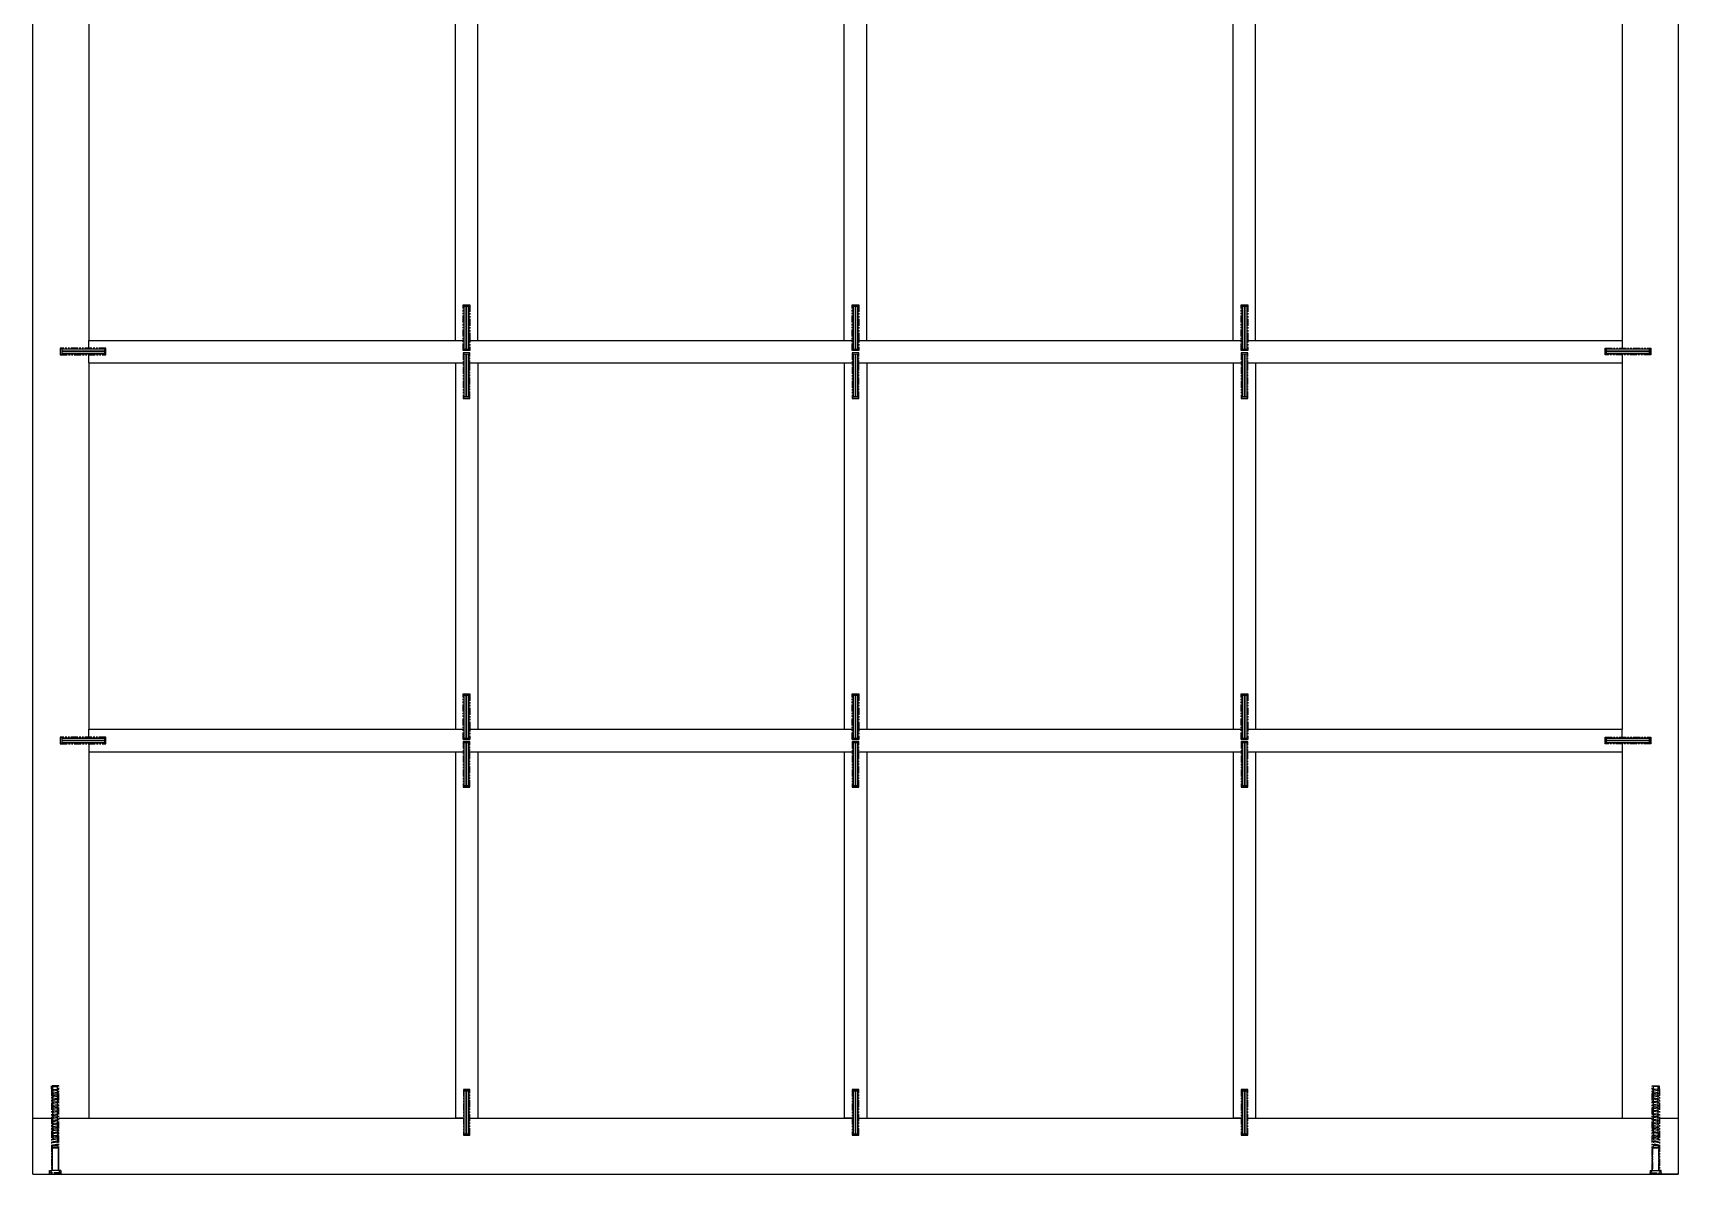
# Model space of a CAD drawing. Header units: millimetres. Extents: x -494 to 3469, y 484 to 2917.
# Drawn here: x 2221.3 to 2368.3, y 509.1 to 611.1 of the extents above; entities that cross this region are included whole.
import ezdxf

# ---------------------------------------------------------------- set-up
doc = ezdxf.new("R2010")
doc.units = ezdxf.units.MM
doc.linetypes.add('PHANTOM2', pattern=[1.25, 0.625, -0.125, 0.125, -0.125, 0.125, -0.125])
doc.layers.get('DEFPOINTS').update_dxf_attribs({"color": 210})
doc.layers.add('A-ANNO-DIMS', color=40, linetype='Continuous', lineweight=18)
doc.layers.add('giunzioni', color=3, linetype='Continuous')

msp = doc.modelspace()

# ---------------------------------------------------------------- linework, layer by layer
for p, q in [((2221.26, 509.07), (2221.26, 656.07)), ((2368.26, 656.07), (2368.26, 509.07)), ((2226.26, 616.32), (2226.26, 583.57)), ((2259.01, 583.57), (2259.01, 616.32)), ((2261.01, 583.57), (2261.01, 616.32)), ((2293.76, 583.57), (2293.76, 616.32)), ((2295.76, 583.57), (2295.76, 616.32)), ((2328.51, 583.57), (2328.51, 616.32)), ((2330.51, 583.57), (2330.51, 616.32)), ((2226.26, 583.57), (2259.71, 583.57)), ((2226.26, 582.86), (2226.26, 583.57)), ((2226.26, 581.57), (2226.26, 582.28)), ((2260.3, 583.57), (2294.46, 583.57)), ((2295.05, 583.57), (2329.21, 583.57)), ((2329.8, 583.57), (2363.26, 583.57)), ((2363.26, 583.57), (2363.26, 582.87)), ((2363.26, 582.27), (2363.26, 581.57)), ((2226.26, 581.57), (2259.71, 581.57)), ((2259.01, 581.57), (2259.01, 548.82)), ((2260.3, 581.57), (2294.46, 581.57)), ((2261.01, 581.57), (2261.01, 548.82)), ((2293.76, 581.57), (2293.76, 548.82)), ((2295.05, 581.57), (2329.21, 581.57)), ((2295.76, 581.57), (2295.76, 548.82)), ((2328.51, 581.57), (2328.51, 548.82)), ((2329.8, 581.57), (2363.26, 581.57)), ((2330.51, 581.57), (2330.51, 548.82)), ((2363.26, 581.57), (2363.26, 548.82)), ((2226.26, 548.82), (2259.71, 548.82)), ((2226.26, 548.11), (2226.26, 548.82)), ((2260.3, 548.82), (2294.46, 548.82)), ((2295.05, 548.82), (2329.21, 548.82)), ((2329.8, 548.82), (2363.26, 548.82)), ((2363.26, 548.12), (2363.26, 548.82)), ((2226.26, 547.52), (2226.26, 546.82)), ((2363.26, 547.52), (2363.26, 546.82)), ((2226.26, 546.82), (2259.71, 546.82)), ((2259.01, 546.82), (2259.01, 514.07)), ((2260.3, 546.82), (2294.46, 546.82)), ((2261.01, 546.82), (2261.01, 514.07)), ((2293.76, 546.82), (2293.76, 514.07)), ((2295.05, 546.82), (2329.21, 546.82)), ((2295.76, 546.82), (2295.76, 514.07)), ((2328.51, 546.82), (2328.51, 514.07)), ((2329.8, 546.82), (2363.26, 546.82)), ((2330.51, 546.82), (2330.51, 514.07)), ((2221.26, 514.07), (2223.05, 514.07)), ((2223.59, 514.07), (2259.72, 514.07)), ((2259.72, 514.07), (2259.01, 514.07)), ((2260.31, 514.07), (2294.47, 514.07)), ((2294.47, 514.07), (2293.76, 514.07)), ((2295.06, 514.07), (2329.22, 514.07)), ((2329.22, 514.07), (2328.51, 514.07)), ((2329.81, 514.07), (2365.93, 514.07)), ((2366.59, 514.07), (2368.26, 514.07)), ((2221.26, 509.07), (2368.26, 509.07)), ((2221.26, 509.07), (2223.26, 509.07)), ((2368.26, 509.07), (2366.26, 509.07))]:
    msp.add_line(p, q)
at = {"layer": 'A-ANNO-DIMS'}
for p, q in [((2259.79, 586.69), (2259.77, 586.59)), ((2259.77, 586.59), (2259.77, 582.79)), ((2259.77, 586.59), (2260.25, 586.59)), ((2259.77, 586.59), (2259.77, 586.57)), ((2260.01, 586.69), (2259.79, 586.69)), ((2259.87, 582.82), (2259.87, 586.57)), ((2260.01, 586.69), (2260.22, 586.69)), ((2260.01, 586.57), (2260.01, 582.82)), ((2260.01, 586.57), (2260.01, 584.69)), ((2260.15, 582.82), (2260.15, 586.57)), ((2260.22, 586.69), (2260.25, 586.59)), ((2260.25, 586.59), (2260.25, 582.79)), ((2294.54, 586.69), (2294.52, 586.59)), ((2294.52, 586.59), (2294.52, 582.79)), ((2294.52, 586.59), (2295, 586.59)), ((2294.52, 586.59), (2294.52, 586.57)), ((2294.76, 586.69), (2294.54, 586.69)), ((2294.62, 582.82), (2294.62, 586.57)), ((2294.76, 586.69), (2294.97, 586.69)), ((2294.76, 586.57), (2294.76, 582.82)), ((2294.76, 586.57), (2294.76, 584.69)), ((2294.9, 582.82), (2294.9, 586.57)), ((2294.97, 586.69), (2295, 586.59)), ((2295, 586.59), (2295, 582.79)), ((2329.29, 586.69), (2329.27, 586.59)), ((2329.27, 586.59), (2329.27, 582.79)), ((2329.27, 586.59), (2329.75, 586.59)), ((2329.27, 586.59), (2329.27, 586.57)), ((2329.51, 586.69), (2329.29, 586.69)), ((2329.37, 582.82), (2329.37, 586.57)), ((2329.51, 586.69), (2329.72, 586.69)), ((2329.51, 586.57), (2329.51, 582.82)), ((2329.51, 586.57), (2329.51, 584.69)), ((2329.65, 582.82), (2329.65, 586.57)), ((2329.72, 586.69), (2329.75, 586.59)), ((2329.75, 586.59), (2329.75, 582.79)), ((2223.76, 582.78), (2223.86, 582.81)), ((2223.76, 582.57), (2223.76, 582.78)), ((2223.76, 582.57), (2223.76, 582.36)), ((2223.76, 582.36), (2223.86, 582.33)), ((2223.86, 582.81), (2227.66, 582.81)), ((2223.86, 582.81), (2223.86, 582.33)), ((2223.86, 582.81), (2223.88, 582.81)), ((2223.86, 582.33), (2227.66, 582.33)), ((2227.63, 582.71), (2223.88, 582.71)), ((2223.88, 582.57), (2227.63, 582.57)), ((2223.88, 582.57), (2225.76, 582.57)), ((2227.63, 582.43), (2223.88, 582.43)), ((2227.76, 582.78), (2227.66, 582.81)), ((2227.66, 582.81), (2227.66, 582.33)), ((2227.76, 582.36), (2227.66, 582.33)), ((2227.76, 582.78), (2227.76, 582.36)), ((2227.76, 582.57), (2227.76, 582.78)), ((2259.79, 582.69), (2259.77, 582.79)), ((2259.77, 582.79), (2260.25, 582.79)), ((2259.79, 582.45), (2259.77, 582.35)), ((2259.77, 578.55), (2259.77, 582.35)), ((2259.77, 582.35), (2260.25, 582.35)), ((2259.79, 582.69), (2260.22, 582.69)), ((2260.01, 582.69), (2259.79, 582.69)), ((2259.79, 582.45), (2260.22, 582.45)), ((2260.01, 582.45), (2259.79, 582.45)), ((2259.87, 582.32), (2259.87, 578.57)), ((2260.01, 578.57), (2260.01, 582.32)), ((2260.15, 582.32), (2260.15, 578.57)), ((2260.22, 582.69), (2260.25, 582.79)), ((2260.22, 582.45), (2260.25, 582.35)), ((2260.25, 578.55), (2260.25, 582.35)), ((2294.54, 582.69), (2294.52, 582.79)), ((2294.52, 582.79), (2295, 582.79)), ((2294.54, 582.45), (2294.52, 582.35)), ((2294.52, 578.55), (2294.52, 582.35)), ((2294.52, 582.35), (2295, 582.35)), ((2294.54, 582.69), (2294.97, 582.69)), ((2294.76, 582.69), (2294.54, 582.69)), ((2294.54, 582.45), (2294.97, 582.45)), ((2294.76, 582.45), (2294.54, 582.45)), ((2294.62, 582.32), (2294.62, 578.57)), ((2294.76, 578.57), (2294.76, 582.32)), ((2294.9, 582.32), (2294.9, 578.57)), ((2294.97, 582.69), (2295, 582.79)), ((2294.97, 582.45), (2295, 582.35)), ((2295, 578.55), (2295, 582.35)), ((2329.29, 582.69), (2329.27, 582.79)), ((2329.27, 582.79), (2329.75, 582.79)), ((2329.29, 582.45), (2329.27, 582.35)), ((2329.27, 578.55), (2329.27, 582.35)), ((2329.27, 582.35), (2329.75, 582.35)), ((2329.29, 582.69), (2329.72, 582.69)), ((2329.51, 582.69), (2329.29, 582.69)), ((2329.29, 582.45), (2329.72, 582.45)), ((2329.51, 582.45), (2329.29, 582.45)), ((2329.37, 582.32), (2329.37, 578.57)), ((2329.51, 578.57), (2329.51, 582.32)), ((2329.65, 582.32), (2329.65, 578.57)), ((2329.72, 582.69), (2329.75, 582.79)), ((2329.72, 582.45), (2329.75, 582.35)), ((2329.75, 578.55), (2329.75, 582.35)), ((2361.76, 582.78), (2361.86, 582.81)), ((2361.76, 582.78), (2361.76, 582.36)), ((2361.76, 582.57), (2361.76, 582.78)), ((2361.76, 582.36), (2361.86, 582.33)), ((2365.66, 582.81), (2361.86, 582.81)), ((2361.86, 582.81), (2361.86, 582.33)), ((2365.66, 582.33), (2361.86, 582.33)), ((2361.88, 582.71), (2365.63, 582.71)), ((2365.63, 582.57), (2361.88, 582.57)), ((2361.88, 582.43), (2365.63, 582.43)), ((2365.63, 582.57), (2363.76, 582.57)), ((2365.66, 582.81), (2365.63, 582.81)), ((2365.76, 582.78), (2365.66, 582.81)), ((2365.66, 582.81), (2365.66, 582.33)), ((2365.76, 582.36), (2365.66, 582.33)), ((2365.76, 582.57), (2365.76, 582.78)), ((2365.76, 582.57), (2365.76, 582.36)), ((2260.01, 578.57), (2260.01, 580.45)), ((2294.76, 578.57), (2294.76, 580.45)), ((2329.51, 578.57), (2329.51, 580.45)), ((2259.77, 578.55), (2259.77, 578.57)), ((2259.79, 578.45), (2259.77, 578.55)), ((2259.77, 578.55), (2260.25, 578.55)), ((2260.01, 578.45), (2259.79, 578.45)), ((2260.01, 578.45), (2260.22, 578.45)), ((2260.22, 578.45), (2260.25, 578.55)), ((2294.52, 578.55), (2294.52, 578.57)), ((2294.54, 578.45), (2294.52, 578.55)), ((2294.52, 578.55), (2295, 578.55)), ((2294.76, 578.45), (2294.54, 578.45)), ((2294.76, 578.45), (2294.97, 578.45)), ((2294.97, 578.45), (2295, 578.55)), ((2329.27, 578.55), (2329.27, 578.57)), ((2329.29, 578.45), (2329.27, 578.55)), ((2329.27, 578.55), (2329.75, 578.55)), ((2329.51, 578.45), (2329.29, 578.45)), ((2329.51, 578.45), (2329.72, 578.45)), ((2329.72, 578.45), (2329.75, 578.55)), ((2259.79, 551.94), (2259.77, 551.84)), ((2259.77, 551.84), (2259.77, 548.04)), ((2259.77, 551.84), (2260.25, 551.84)), ((2259.77, 551.84), (2259.77, 551.82)), ((2260.01, 551.94), (2259.79, 551.94)), ((2259.87, 548.07), (2259.87, 551.82)), ((2260.01, 551.94), (2260.22, 551.94)), ((2260.01, 551.82), (2260.01, 548.07)), ((2260.01, 551.82), (2260.01, 549.94)), ((2260.15, 548.07), (2260.15, 551.82)), ((2260.22, 551.94), (2260.25, 551.84)), ((2260.25, 551.84), (2260.25, 548.04)), ((2294.54, 551.94), (2294.52, 551.84)), ((2294.52, 551.84), (2294.52, 548.04)), ((2294.52, 551.84), (2295, 551.84)), ((2294.52, 551.84), (2294.52, 551.82)), ((2294.76, 551.94), (2294.54, 551.94)), ((2294.62, 548.07), (2294.62, 551.82)), ((2294.76, 551.94), (2294.97, 551.94)), ((2294.76, 551.82), (2294.76, 548.07)), ((2294.76, 551.82), (2294.76, 549.94)), ((2294.9, 548.07), (2294.9, 551.82)), ((2294.97, 551.94), (2295, 551.84)), ((2295, 551.84), (2295, 548.04)), ((2329.29, 551.94), (2329.27, 551.84)), ((2329.27, 551.84), (2329.27, 548.04)), ((2329.27, 551.84), (2329.75, 551.84)), ((2329.27, 551.84), (2329.27, 551.82)), ((2329.51, 551.94), (2329.29, 551.94)), ((2329.37, 548.07), (2329.37, 551.82)), ((2329.51, 551.94), (2329.72, 551.94)), ((2329.51, 551.82), (2329.51, 548.07)), ((2329.51, 551.82), (2329.51, 549.94)), ((2329.65, 548.07), (2329.65, 551.82)), ((2329.72, 551.94), (2329.75, 551.84)), ((2329.75, 551.84), (2329.75, 548.04)), ((2223.76, 548.03), (2223.86, 548.06)), ((2223.76, 547.82), (2223.76, 548.03)), ((2223.76, 547.82), (2223.76, 547.61)), ((2223.76, 547.61), (2223.86, 547.58)), ((2223.86, 548.06), (2227.66, 548.06)), ((2223.86, 548.06), (2223.86, 547.58)), ((2223.86, 548.06), (2223.88, 548.06)), ((2223.86, 547.58), (2227.66, 547.58)), ((2227.63, 547.96), (2223.88, 547.96)), ((2223.88, 547.82), (2227.63, 547.82)), ((2223.88, 547.82), (2225.76, 547.82)), ((2227.63, 547.68), (2223.88, 547.68)), ((2227.76, 548.03), (2227.66, 548.06)), ((2227.66, 548.06), (2227.66, 547.58)), ((2227.76, 547.61), (2227.66, 547.58)), ((2227.76, 548.03), (2227.76, 547.61)), ((2227.76, 547.82), (2227.76, 548.03)), ((2259.79, 547.94), (2259.77, 548.04)), ((2259.77, 548.04), (2260.25, 548.04)), ((2259.79, 547.7), (2259.77, 547.6)), ((2259.77, 543.8), (2259.77, 547.6)), ((2259.77, 547.6), (2260.25, 547.6)), ((2259.79, 547.94), (2260.22, 547.94)), ((2260.01, 547.94), (2259.79, 547.94)), ((2259.79, 547.7), (2260.22, 547.7)), ((2260.01, 547.7), (2259.79, 547.7)), ((2259.87, 547.57), (2259.87, 543.82)), ((2260.01, 543.82), (2260.01, 547.57)), ((2260.15, 547.57), (2260.15, 543.82)), ((2260.22, 547.94), (2260.25, 548.04)), ((2260.22, 547.7), (2260.25, 547.6)), ((2260.25, 543.8), (2260.25, 547.6)), ((2294.54, 547.94), (2294.52, 548.04)), ((2294.52, 548.04), (2295, 548.04)), ((2294.54, 547.7), (2294.52, 547.6)), ((2294.52, 543.8), (2294.52, 547.6)), ((2294.52, 547.6), (2295, 547.6)), ((2294.54, 547.94), (2294.97, 547.94)), ((2294.76, 547.94), (2294.54, 547.94)), ((2294.54, 547.7), (2294.97, 547.7)), ((2294.76, 547.7), (2294.54, 547.7)), ((2294.62, 547.57), (2294.62, 543.82)), ((2294.76, 543.82), (2294.76, 547.57)), ((2294.9, 547.57), (2294.9, 543.82)), ((2294.97, 547.94), (2295, 548.04)), ((2294.97, 547.7), (2295, 547.6)), ((2295, 543.8), (2295, 547.6)), ((2329.29, 547.94), (2329.27, 548.04)), ((2329.27, 548.04), (2329.75, 548.04)), ((2329.29, 547.7), (2329.27, 547.6)), ((2329.27, 543.8), (2329.27, 547.6)), ((2329.27, 547.6), (2329.75, 547.6)), ((2329.29, 547.94), (2329.72, 547.94)), ((2329.51, 547.94), (2329.29, 547.94)), ((2329.29, 547.7), (2329.72, 547.7)), ((2329.51, 547.7), (2329.29, 547.7)), ((2329.37, 547.57), (2329.37, 543.82)), ((2329.51, 543.82), (2329.51, 547.57)), ((2329.65, 547.57), (2329.65, 543.82)), ((2329.72, 547.94), (2329.75, 548.04)), ((2329.72, 547.7), (2329.75, 547.6)), ((2329.75, 543.8), (2329.75, 547.6)), ((2361.76, 548.03), (2361.86, 548.06)), ((2361.76, 548.03), (2361.76, 547.61)), ((2361.76, 547.82), (2361.76, 548.03)), ((2361.76, 547.61), (2361.86, 547.58)), ((2365.66, 548.06), (2361.86, 548.06)), ((2361.86, 548.06), (2361.86, 547.58)), ((2365.66, 547.58), (2361.86, 547.58)), ((2361.88, 547.96), (2365.63, 547.96)), ((2365.63, 547.82), (2361.88, 547.82)), ((2361.88, 547.68), (2365.63, 547.68)), ((2365.63, 547.82), (2363.76, 547.82)), ((2365.66, 548.06), (2365.63, 548.06)), ((2365.76, 548.03), (2365.66, 548.06)), ((2365.66, 548.06), (2365.66, 547.58)), ((2365.76, 547.61), (2365.66, 547.58)), ((2365.76, 547.82), (2365.76, 548.03)), ((2365.76, 547.82), (2365.76, 547.61)), ((2260.01, 543.82), (2260.01, 545.7)), ((2294.76, 543.82), (2294.76, 545.7)), ((2329.51, 543.82), (2329.51, 545.7)), ((2259.77, 543.8), (2259.77, 543.82)), ((2259.79, 543.7), (2259.77, 543.8)), ((2259.77, 543.8), (2260.25, 543.8)), ((2260.01, 543.7), (2259.79, 543.7)), ((2260.01, 543.7), (2260.22, 543.7)), ((2260.22, 543.7), (2260.25, 543.8)), ((2294.52, 543.8), (2294.52, 543.82)), ((2294.54, 543.7), (2294.52, 543.8)), ((2294.52, 543.8), (2295, 543.8)), ((2294.76, 543.7), (2294.54, 543.7)), ((2294.76, 543.7), (2294.97, 543.7)), ((2294.97, 543.7), (2295, 543.8)), ((2329.27, 543.8), (2329.27, 543.82)), ((2329.29, 543.7), (2329.27, 543.8)), ((2329.27, 543.8), (2329.75, 543.8)), ((2329.51, 543.7), (2329.29, 543.7)), ((2329.51, 543.7), (2329.72, 543.7)), ((2329.72, 543.7), (2329.75, 543.8)), ((2259.79, 516.57), (2259.77, 516.47)), ((2259.77, 516.47), (2259.77, 512.67)), ((2260.25, 516.47), (2259.77, 516.47)), ((2260.01, 516.57), (2259.79, 516.57)), ((2259.87, 512.7), (2259.87, 516.45)), ((2260.01, 516.57), (2260.22, 516.57)), ((2260.01, 516.45), (2260.01, 512.7)), ((2260.01, 516.45), (2260.01, 514.57)), ((2260.15, 512.7), (2260.15, 516.45)), ((2260.22, 516.57), (2260.25, 516.47)), ((2260.25, 516.47), (2260.25, 512.67)), ((2260.25, 516.47), (2260.25, 516.45)), ((2294.54, 516.57), (2294.52, 516.47)), ((2294.52, 516.47), (2294.52, 512.67)), ((2295, 516.47), (2294.52, 516.47)), ((2294.76, 516.57), (2294.54, 516.57)), ((2294.62, 512.7), (2294.62, 516.45)), ((2294.76, 516.57), (2294.97, 516.57)), ((2294.76, 516.45), (2294.76, 512.7)), ((2294.76, 516.45), (2294.76, 514.57)), ((2294.9, 512.7), (2294.9, 516.45)), ((2294.97, 516.57), (2295, 516.47)), ((2295, 516.47), (2295, 512.67)), ((2295, 516.47), (2295, 516.45)), ((2329.29, 516.57), (2329.27, 516.47)), ((2329.27, 516.47), (2329.27, 512.67)), ((2329.75, 516.47), (2329.27, 516.47)), ((2329.51, 516.57), (2329.29, 516.57)), ((2329.37, 512.7), (2329.37, 516.45)), ((2329.51, 516.57), (2329.72, 516.57)), ((2329.51, 516.45), (2329.51, 512.7)), ((2329.51, 516.45), (2329.51, 514.57)), ((2329.65, 512.7), (2329.65, 516.45)), ((2329.72, 516.57), (2329.75, 516.47)), ((2329.75, 516.47), (2329.75, 512.67)), ((2329.75, 516.47), (2329.75, 516.45)), ((2259.79, 512.57), (2259.77, 512.67)), ((2260.25, 512.67), (2259.77, 512.67)), ((2260.22, 512.57), (2259.79, 512.57)), ((2260.01, 512.57), (2260.22, 512.57)), ((2260.22, 512.57), (2260.25, 512.67)), ((2294.54, 512.57), (2294.52, 512.67)), ((2295, 512.67), (2294.52, 512.67)), ((2294.97, 512.57), (2294.54, 512.57)), ((2294.76, 512.57), (2294.97, 512.57)), ((2294.97, 512.57), (2295, 512.67)), ((2329.29, 512.57), (2329.27, 512.67)), ((2329.75, 512.67), (2329.27, 512.67)), ((2329.72, 512.57), (2329.29, 512.57)), ((2329.51, 512.57), (2329.72, 512.57)), ((2329.72, 512.57), (2329.75, 512.67))]:
    msp.add_line(p, q, dxfattribs=at)
at = {"layer": 'DEFPOINTS'}
for p, q in [((2363.26, 616.32), (2363.26, 583.57)), ((2226.26, 581.57), (2226.26, 548.82)), ((2226.26, 546.82), (2226.26, 514.07)), ((2363.26, 546.82), (2363.26, 514.07))]:
    msp.add_line(p, q, dxfattribs=at)
at = {"layer": 'DEFPOINTS', "linetype": 'PHANTOM2'}
for p, q in [((2223.59, 516.96), (2222.92, 516.96)), ((2222.92, 516.69), (2222.92, 516.96)), ((2222.92, 516.69), (2222.92, 509.4)), ((2223.59, 509.4), (2223.59, 516.96)), ((2365.93, 509.4), (2365.93, 516.96)), ((2365.93, 516.96), (2366.59, 516.96)), ((2366.59, 516.69), (2366.59, 516.96)), ((2366.59, 516.69), (2366.59, 509.4)), ((2222.75, 509.07), (2222.75, 509.4)), ((2222.75, 509.4), (2222.92, 509.4)), ((2223.76, 509.07), (2222.75, 509.07)), ((2223.76, 509.4), (2223.59, 509.4)), ((2223.76, 509.4), (2223.76, 509.07)), ((2365.75, 509.4), (2365.75, 509.07)), ((2365.75, 509.4), (2365.93, 509.4)), ((2365.75, 509.07), (2366.76, 509.07)), ((2366.76, 509.4), (2366.59, 509.4)), ((2366.76, 509.07), (2366.76, 509.4))]:
    msp.add_line(p, q, dxfattribs=at)
for points in [[(2259.71, 586.75), (2260.3, 586.75), (2260.3, 582.67), (2259.71, 582.67)], [(2294.46, 586.75), (2295.05, 586.75), (2295.05, 582.67), (2294.46, 582.67)], [(2329.21, 586.75), (2329.8, 586.75), (2329.8, 582.67), (2329.21, 582.67)], [(2223.7, 582.87), (2223.7, 582.28), (2227.78, 582.28), (2227.78, 582.87)], [(2259.71, 578.39), (2260.3, 578.39), (2260.3, 582.47), (2259.71, 582.47)], [(2294.46, 578.39), (2295.05, 578.39), (2295.05, 582.47), (2294.46, 582.47)], [(2329.21, 578.39), (2329.8, 578.39), (2329.8, 582.47), (2329.21, 582.47)], [(2365.82, 582.87), (2365.82, 582.28), (2361.74, 582.28), (2361.74, 582.87)], [(2259.71, 552), (2260.3, 552), (2260.3, 547.92), (2259.71, 547.92)], [(2294.46, 552), (2295.05, 552), (2295.05, 547.92), (2294.46, 547.92)], [(2329.21, 552), (2329.8, 552), (2329.8, 547.92), (2329.21, 547.92)], [(2223.7, 548.12), (2223.7, 547.53), (2227.78, 547.53), (2227.78, 548.12)], [(2259.71, 543.64), (2260.3, 543.64), (2260.3, 547.72), (2259.71, 547.72)], [(2294.46, 543.64), (2295.05, 543.64), (2295.05, 547.72), (2294.46, 547.72)], [(2329.21, 543.64), (2329.8, 543.64), (2329.8, 547.72), (2329.21, 547.72)], [(2365.82, 548.12), (2365.82, 547.53), (2361.74, 547.53), (2361.74, 548.12)], [(2260.31, 516.63), (2259.72, 516.63), (2259.72, 512.55), (2260.31, 512.55)], [(2295.06, 516.63), (2294.47, 516.63), (2294.47, 512.55), (2295.06, 512.55)], [(2329.81, 516.63), (2329.22, 516.63), (2329.22, 512.55), (2329.81, 512.55)]]:
    msp.add_lwpolyline(points, close=True, dxfattribs=at)
at = {"layer": 'giunzioni'}
for p, q in [((2222.96, 516.54), (2223.11, 516.62)), ((2222.96, 516.54), (2223.1, 516.51)), ((2222.96, 516.25), (2223.11, 516.33)), ((2222.96, 516.25), (2223.1, 516.22)), ((2222.96, 516.02), (2223.11, 516.09)), ((2222.96, 516.01), (2223.1, 515.98)), ((2223.05, 512.73), (2223.05, 516.91)), ((2223.1, 516.51), (2223.44, 516.57)), ((2223.1, 516.22), (2223.44, 516.28)), ((2223.1, 515.98), (2223.44, 516.04)), ((2223.11, 516.62), (2223.4, 516.67)), ((2223.11, 516.33), (2223.4, 516.38)), ((2223.11, 516.09), (2223.4, 516.14)), ((2223.56, 516.65), (2223.4, 516.67)), ((2223.56, 516.36), (2223.4, 516.38)), ((2223.56, 516.12), (2223.4, 516.14)), ((2223.56, 516.64), (2223.44, 516.57)), ((2223.56, 516.36), (2223.44, 516.28)), ((2223.56, 516.12), (2223.44, 516.04)), ((2223.47, 512.73), (2223.47, 516.91)), ((2223.56, 516.65), (2223.56, 516.64)), ((2223.56, 516.36), (2223.56, 516.36)), ((2223.56, 516.12), (2223.56, 516.12)), ((2365.95, 516.65), (2366.12, 516.67)), ((2365.95, 516.65), (2365.95, 516.64)), ((2365.95, 516.64), (2366.08, 516.57)), ((2365.95, 516.36), (2366.12, 516.38)), ((2365.95, 516.36), (2366.08, 516.28)), ((2365.95, 516.36), (2365.95, 516.36)), ((2365.95, 516.12), (2366.12, 516.14)), ((2365.95, 516.12), (2366.08, 516.04)), ((2365.95, 516.12), (2365.95, 516.12)), ((2366.05, 512.73), (2366.05, 516.91)), ((2366.42, 516.51), (2366.08, 516.57)), ((2366.42, 516.22), (2366.08, 516.28)), ((2366.42, 515.98), (2366.08, 516.04)), ((2366.41, 516.62), (2366.12, 516.67)), ((2366.41, 516.33), (2366.12, 516.38)), ((2366.41, 516.09), (2366.12, 516.14)), ((2366.56, 516.54), (2366.41, 516.62)), ((2366.56, 516.25), (2366.41, 516.33)), ((2366.56, 516.02), (2366.41, 516.09)), ((2366.56, 516.54), (2366.42, 516.51)), ((2366.56, 516.25), (2366.42, 516.22)), ((2366.56, 516.01), (2366.42, 515.98)), ((2366.47, 512.73), (2366.47, 516.91)), ((2222.96, 515.73), (2223.11, 515.8)), ((2222.96, 515.73), (2223.1, 515.69)), ((2222.96, 515.44), (2223.11, 515.52)), ((2222.96, 515.44), (2223.1, 515.41)), ((2222.96, 515.16), (2223.11, 515.23)), ((2222.96, 515.15), (2223.1, 515.12)), ((2222.96, 514.92), (2223.11, 514.99)), ((2222.96, 514.91), (2223.1, 514.88)), ((2222.96, 514.63), (2223.11, 514.71)), ((2222.96, 514.63), (2223.1, 514.6)), ((2223.1, 515.69), (2223.44, 515.76)), ((2223.1, 515.41), (2223.44, 515.47)), ((2223.1, 515.12), (2223.44, 515.18)), ((2223.1, 514.88), (2223.44, 514.94)), ((2223.1, 514.6), (2223.44, 514.66)), ((2223.11, 515.8), (2223.4, 515.86)), ((2223.11, 515.52), (2223.4, 515.57)), ((2223.11, 515.23), (2223.4, 515.28)), ((2223.11, 514.99), (2223.4, 515.05)), ((2223.11, 514.71), (2223.4, 514.76)), ((2223.56, 515.83), (2223.4, 515.86)), ((2223.56, 515.55), (2223.4, 515.57)), ((2223.56, 515.26), (2223.4, 515.28)), ((2223.56, 515.02), (2223.4, 515.05)), ((2223.56, 514.74), (2223.4, 514.76)), ((2223.56, 515.83), (2223.44, 515.76)), ((2223.56, 515.54), (2223.44, 515.47)), ((2223.56, 515.26), (2223.44, 515.18)), ((2223.56, 515.02), (2223.44, 514.94)), ((2223.56, 514.73), (2223.44, 514.66)), ((2223.56, 515.83), (2223.56, 515.83)), ((2223.56, 515.55), (2223.56, 515.54)), ((2223.56, 515.26), (2223.56, 515.26)), ((2223.56, 515.02), (2223.56, 515.02)), ((2223.56, 514.74), (2223.56, 514.73)), ((2365.95, 515.83), (2366.12, 515.86)), ((2365.95, 515.83), (2366.08, 515.76)), ((2365.95, 515.83), (2365.95, 515.83)), ((2365.95, 515.55), (2366.12, 515.57)), ((2365.95, 515.55), (2365.95, 515.54)), ((2365.95, 515.54), (2366.08, 515.47)), ((2365.95, 515.26), (2366.12, 515.28)), ((2365.95, 515.26), (2366.08, 515.18)), ((2365.95, 515.26), (2365.95, 515.26)), ((2365.95, 515.02), (2366.12, 515.05)), ((2365.95, 515.02), (2366.08, 514.94)), ((2365.95, 515.02), (2365.95, 515.02)), ((2365.95, 514.74), (2366.12, 514.76)), ((2365.95, 514.74), (2365.95, 514.73)), ((2365.95, 514.73), (2366.08, 514.66)), ((2366.42, 515.69), (2366.08, 515.76)), ((2366.42, 515.41), (2366.08, 515.47)), ((2366.42, 515.12), (2366.08, 515.18)), ((2366.42, 514.88), (2366.08, 514.94)), ((2366.42, 514.6), (2366.08, 514.66)), ((2366.41, 515.8), (2366.12, 515.86)), ((2366.41, 515.52), (2366.12, 515.57)), ((2366.41, 515.23), (2366.12, 515.28)), ((2366.41, 514.99), (2366.12, 515.05)), ((2366.41, 514.71), (2366.12, 514.76)), ((2366.56, 515.73), (2366.41, 515.8)), ((2366.56, 515.44), (2366.41, 515.52)), ((2366.56, 515.16), (2366.41, 515.23)), ((2366.56, 514.92), (2366.41, 514.99)), ((2366.56, 514.63), (2366.41, 514.71)), ((2366.56, 515.73), (2366.42, 515.69)), ((2366.56, 515.44), (2366.42, 515.41)), ((2366.56, 515.15), (2366.42, 515.12)), ((2366.56, 514.91), (2366.42, 514.88)), ((2366.56, 514.63), (2366.42, 514.6)), ((2222.96, 514.34), (2223.11, 514.42)), ((2222.96, 514.34), (2223.1, 514.31)), ((2222.96, 514.11), (2223.11, 514.18)), ((2222.96, 513.82), (2223.11, 513.9)), ((2222.96, 513.82), (2223.1, 513.78)), ((2222.96, 513.53), (2223.11, 513.61)), ((2222.96, 513.53), (2223.1, 513.5)), ((2222.96, 513.25), (2223.11, 513.32)), ((2222.96, 513.24), (2223.1, 513.21)), ((2222.96, 513.01), (2223.11, 513.08)), ((2223.05, 514.08), (2223.1, 514.07)), ((2223.1, 514.31), (2223.44, 514.37)), ((2223.1, 514.07), (2223.44, 514.13)), ((2223.1, 513.78), (2223.44, 513.85)), ((2223.1, 513.5), (2223.44, 513.56)), ((2223.1, 513.21), (2223.44, 513.27)), ((2223.1, 512.97), (2223.44, 513.03)), ((2223.11, 514.42), (2223.4, 514.47)), ((2223.11, 514.18), (2223.4, 514.23)), ((2223.11, 513.9), (2223.4, 513.95)), ((2223.11, 513.61), (2223.4, 513.66)), ((2223.11, 513.32), (2223.4, 513.37)), ((2223.11, 513.08), (2223.4, 513.14)), ((2223.56, 514.45), (2223.4, 514.47)), ((2223.56, 514.21), (2223.4, 514.23)), ((2223.56, 513.92), (2223.4, 513.95)), ((2223.56, 513.64), (2223.4, 513.66)), ((2223.56, 513.35), (2223.4, 513.37)), ((2223.56, 513.11), (2223.4, 513.14)), ((2223.56, 514.45), (2223.44, 514.37)), ((2223.56, 514.21), (2223.44, 514.13)), ((2223.56, 513.92), (2223.44, 513.85)), ((2223.56, 513.64), (2223.44, 513.56)), ((2223.56, 513.35), (2223.44, 513.27)), ((2223.56, 513.11), (2223.44, 513.03)), ((2223.56, 514.45), (2223.56, 514.45)), ((2223.56, 514.21), (2223.56, 514.21)), ((2223.56, 513.92), (2223.56, 513.92)), ((2223.56, 513.64), (2223.56, 513.64)), ((2223.56, 513.35), (2223.56, 513.35)), ((2223.56, 513.11), (2223.56, 513.11)), ((2365.95, 514.45), (2366.12, 514.47)), ((2365.95, 514.45), (2366.08, 514.37)), ((2365.95, 514.45), (2365.95, 514.45)), ((2365.95, 514.21), (2366.12, 514.23)), ((2365.95, 514.21), (2366.08, 514.13)), ((2365.95, 514.21), (2365.95, 514.21)), ((2365.95, 513.92), (2366.12, 513.95)), ((2365.95, 513.92), (2366.08, 513.85)), ((2365.95, 513.92), (2365.95, 513.92)), ((2365.95, 513.64), (2366.12, 513.66)), ((2365.95, 513.64), (2366.08, 513.56)), ((2365.95, 513.64), (2365.95, 513.64)), ((2365.95, 513.35), (2366.12, 513.37)), ((2365.95, 513.35), (2366.08, 513.27)), ((2365.95, 513.35), (2365.95, 513.35)), ((2365.95, 513.11), (2366.12, 513.14)), ((2365.95, 513.11), (2366.08, 513.03)), ((2365.95, 513.11), (2365.95, 513.11)), ((2366.42, 514.31), (2366.08, 514.37)), ((2366.42, 514.07), (2366.08, 514.13)), ((2366.42, 513.78), (2366.08, 513.85)), ((2366.42, 513.5), (2366.08, 513.56)), ((2366.42, 513.21), (2366.08, 513.27)), ((2366.42, 512.97), (2366.08, 513.03)), ((2366.41, 514.42), (2366.12, 514.47)), ((2366.41, 514.18), (2366.12, 514.23)), ((2366.41, 513.9), (2366.12, 513.95)), ((2366.41, 513.61), (2366.12, 513.66)), ((2366.41, 513.32), (2366.12, 513.37)), ((2366.41, 513.08), (2366.12, 513.14)), ((2366.56, 514.34), (2366.41, 514.42)), ((2366.56, 514.11), (2366.41, 514.18)), ((2366.56, 513.82), (2366.41, 513.9)), ((2366.56, 513.53), (2366.41, 513.61)), ((2366.56, 513.25), (2366.41, 513.32)), ((2366.56, 513.01), (2366.41, 513.08)), ((2366.56, 514.34), (2366.42, 514.31)), ((2366.56, 514.1), (2366.42, 514.07)), ((2366.56, 513.82), (2366.42, 513.78)), ((2366.56, 513.53), (2366.42, 513.5)), ((2366.56, 513.24), (2366.42, 513.21)), ((2222.96, 513.01), (2223.1, 512.97)), ((2222.96, 512.72), (2223.11, 512.8)), ((2222.96, 512.72), (2223.1, 512.69)), ((2222.96, 512.43), (2223.11, 512.51)), ((2222.96, 512.43), (2223.1, 512.4)), ((2222.96, 512.2), (2223.11, 512.27)), ((2222.96, 512.19), (2223.1, 512.16)), ((2222.96, 511.91), (2223.11, 511.99)), ((2222.96, 511.91), (2223.1, 511.88)), ((2222.96, 511.62), (2223.11, 511.7)), ((2222.96, 511.62), (2223.1, 511.59)), ((2222.97, 511.43), (2223.05, 511.59)), ((2223.05, 511.59), (2223.42, 511.59)), ((2223.1, 512.69), (2223.44, 512.75)), ((2223.1, 512.4), (2223.44, 512.46)), ((2223.1, 512.16), (2223.44, 512.22)), ((2223.1, 511.88), (2223.44, 511.94)), ((2223.1, 511.59), (2223.44, 511.65)), ((2223.11, 512.8), (2223.4, 512.85)), ((2223.11, 512.51), (2223.4, 512.56)), ((2223.11, 512.27), (2223.4, 512.33)), ((2223.11, 511.99), (2223.4, 512.04)), ((2223.11, 511.7), (2223.4, 511.75)), ((2223.56, 512.83), (2223.4, 512.85)), ((2223.56, 512.54), (2223.4, 512.56)), ((2223.56, 512.3), (2223.4, 512.33)), ((2223.56, 512.02), (2223.4, 512.04)), ((2223.56, 511.73), (2223.4, 511.75)), ((2223.47, 511.59), (2223.42, 511.59)), ((2223.56, 512.82), (2223.44, 512.75)), ((2223.56, 512.54), (2223.44, 512.46)), ((2223.56, 512.3), (2223.44, 512.22)), ((2223.56, 512.01), (2223.44, 511.94)), ((2223.56, 511.73), (2223.44, 511.65)), ((2223.55, 511.43), (2223.47, 511.59)), ((2223.56, 512.83), (2223.56, 512.82)), ((2223.56, 512.54), (2223.56, 512.54)), ((2223.56, 512.3), (2223.56, 512.3)), ((2223.56, 512.02), (2223.56, 512.01)), ((2223.56, 511.73), (2223.56, 511.73)), ((2365.95, 512.83), (2366.12, 512.85)), ((2365.95, 512.83), (2365.95, 512.82)), ((2365.95, 512.82), (2366.08, 512.75)), ((2365.95, 512.54), (2366.12, 512.56)), ((2365.95, 512.54), (2366.08, 512.46)), ((2365.95, 512.54), (2365.95, 512.54)), ((2365.95, 512.3), (2366.12, 512.33)), ((2365.95, 512.3), (2366.08, 512.22)), ((2365.95, 512.3), (2365.95, 512.3)), ((2365.95, 512.02), (2366.12, 512.04)), ((2365.95, 512.02), (2365.95, 512.01)), ((2365.95, 512.01), (2366.08, 511.94)), ((2365.95, 511.73), (2366.12, 511.75)), ((2365.95, 511.73), (2366.08, 511.65)), ((2365.95, 511.73), (2365.95, 511.73)), ((2365.97, 511.43), (2366.05, 511.59)), ((2366.05, 511.59), (2366.1, 511.59)), ((2366.42, 512.69), (2366.08, 512.75)), ((2366.42, 512.4), (2366.08, 512.46)), ((2366.42, 512.16), (2366.08, 512.22)), ((2366.42, 511.88), (2366.08, 511.94)), ((2366.42, 511.59), (2366.08, 511.65)), ((2366.47, 511.59), (2366.1, 511.59)), ((2366.41, 512.8), (2366.12, 512.85)), ((2366.41, 512.51), (2366.12, 512.56)), ((2366.41, 512.27), (2366.12, 512.33)), ((2366.41, 511.99), (2366.12, 512.04)), ((2366.41, 511.7), (2366.12, 511.75)), ((2366.56, 512.72), (2366.41, 512.8)), ((2366.56, 512.43), (2366.41, 512.51)), ((2366.56, 512.2), (2366.41, 512.27)), ((2366.56, 511.91), (2366.41, 511.99)), ((2366.56, 511.62), (2366.41, 511.7)), ((2366.56, 513.01), (2366.42, 512.97)), ((2366.56, 512.72), (2366.42, 512.69)), ((2366.56, 512.43), (2366.42, 512.4)), ((2366.56, 512.19), (2366.42, 512.16)), ((2366.56, 511.91), (2366.42, 511.88)), ((2366.56, 511.62), (2366.42, 511.59)), ((2366.55, 511.43), (2366.47, 511.59)), ((2222.97, 511.43), (2223.26, 511.43)), ((2223.55, 511.43), (2222.97, 511.43)), ((2222.97, 511.43), (2222.97, 509.4)), ((2223.55, 509.4), (2223.55, 511.43)), ((2365.97, 509.4), (2365.97, 511.43)), ((2365.97, 511.43), (2366.55, 511.43)), ((2366.55, 511.43), (2366.26, 511.43)), ((2366.55, 511.43), (2366.55, 509.4))]:
    msp.add_line(p, q, dxfattribs=at)
at = {"layer": 'giunzioni', "linetype": 'PHANTOM2'}
for p, q in [((2223.05, 516.91), (2223.47, 516.91)), ((2366.47, 516.91), (2366.05, 516.91)), ((2223.05, 512.73), (2223.05, 511.59)), ((2223.47, 512.73), (2223.47, 511.59)), ((2366.05, 512.73), (2366.05, 511.59)), ((2366.47, 512.73), (2366.47, 511.59)), ((2222.97, 509.4), (2222.97, 511.43)), ((2222.97, 511.43), (2223.55, 511.43)), ((2223.55, 511.43), (2223.55, 509.4)), ((2366.55, 511.43), (2365.97, 511.43)), ((2365.97, 511.43), (2365.97, 509.4)), ((2366.55, 509.4), (2366.55, 511.43)), ((2222.97, 509.4), (2222.76, 509.18)), ((2222.76, 509.18), (2222.76, 509.07)), ((2223.76, 509.18), (2222.76, 509.18)), ((2222.76, 509.07), (2223.76, 509.07)), ((2223.55, 509.4), (2222.97, 509.4)), ((2223.76, 509.18), (2223.55, 509.4)), ((2223.76, 509.07), (2223.76, 509.18)), ((2365.76, 509.18), (2365.97, 509.4)), ((2365.76, 509.07), (2365.76, 509.18)), ((2365.76, 509.18), (2366.76, 509.18)), ((2366.76, 509.07), (2365.76, 509.07)), ((2365.97, 509.4), (2366.55, 509.4)), ((2366.55, 509.4), (2366.76, 509.18)), ((2366.76, 509.18), (2366.76, 509.07))]:
    msp.add_line(p, q, dxfattribs=at)

doc.saveas('drawing.dxf')
